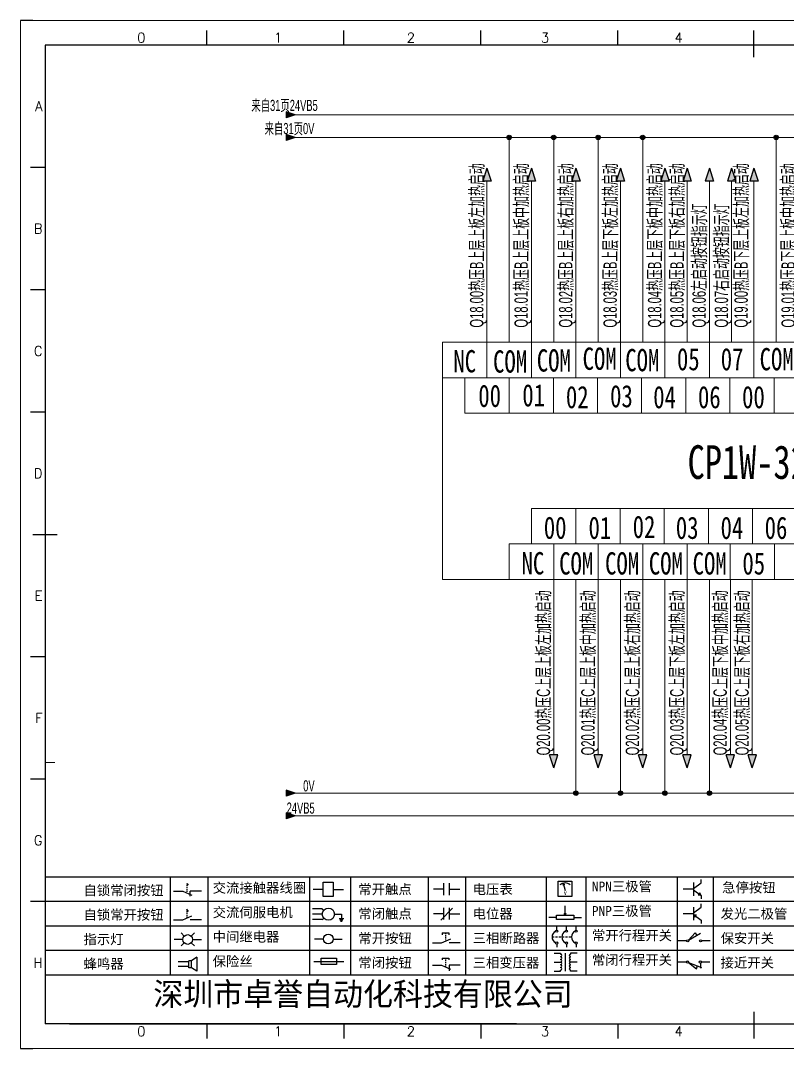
# Model space of a CAD drawing. Extents: x 38255 to 47052, y -6758 to -3353.
# Drawn here: x 39519.1 to 39691.5, y -5110.6 to -4879.6 of the extents above; entities that cross this region are included whole.
import ezdxf
from ezdxf.enums import TextEntityAlignment as Align

# ---------------------------------------------------------------- set-up
doc = ezdxf.new("R2010")
doc.units = 0
doc.header["$MEASUREMENT"] = 0
doc.layers.add('AE_BOR', color=1, linetype='Continuous')
doc.layers.add('Dimension', color=3, linetype='Continuous', lineweight=13)
doc.layers.add('frame', color=7, linetype='Continuous', lineweight=15)
doc.styles.add('WD', font='romans.shx', dxfattribs={"bigfont": 'gbcbig.shx'})
doc.styles.add('宋体', font='', dxfattribs={"width": 0.75})
doc.styles.add('样式 8', font='arial.ttf')
doc.styles.add('汉字', font='')
doc.styles.get('宋体').set_extended_font_data('SimSun')
doc.styles.get('汉字').set_extended_font_data('新宋体')

# ---------------------------------------------------------------- blocks, each defined once
blk = doc.blocks.new('*U34')
at = {"linetype": 'ByBlock'}
for p, q in [((-1909.23, -780.45), (-1909.23, -780.67)), ((-1909.23, -780.45), (-1908.92, -780.84)), ((-1909.23, -780.84), (-1909.23, -781.05)), ((-1911.92, -782.07), (-1910.06, -782.07)), ((-1910.06, -782.07), (-1908.18, -782.88)), ((-1909.23, -781.23), (-1909.23, -781.44)), ((-1909.23, -781.61), (-1909.23, -781.83)), ((-1909.23, -782), (-1909.23, -782.21)), ((-1909.23, -782.38), (-1909.23, -782.43)), ((-1908.52, -783.07), (-1908.52, -782.07)), ((-1906.25, -782.07), (-1908.52, -782.07))]:
    blk.add_line(p, q, dxfattribs=at)
blk = doc.blocks.new('*U36')
at = {"linetype": 'ByBlock'}
for p, q in [((-1908.88, -791.17), (-1909.23, -790.71)), ((-1909.23, -790.71), (-1909.23, -790.92)), ((-1909.23, -791.09), (-1909.23, -791.31)), ((-1909.23, -791.48), (-1909.23, -791.69)), ((-1911.92, -792.89), (-1910.06, -792.89)), ((-1910.06, -792.89), (-1908.18, -792.08)), ((-1909.23, -791.86), (-1909.23, -792.08)), ((-1909.23, -792.25), (-1909.23, -792.47)), ((-1906.25, -792.89), (-1908.52, -792.89))]:
    blk.add_line(p, q, dxfattribs=at)
blk = doc.blocks.new('蜂鸣器')
at = {"linetype": 'ByBlock'}
for p, q in [((-1907.17, -795.53), (-1908.25, -796.26)), ((-1907.17, -795.53), (-1907.17, -798.41)), ((-1908.8, -796.48), (-1911.01, -796.48)), ((-1908.8, -797.46), (-1911.01, -797.46)), ((-1908.25, -796.26), (-1908.8, -796.26)), ((-1908.8, -797.68), (-1908.8, -796.26)), ((-1908.25, -797.68), (-1908.8, -797.68)), ((-1908.25, -797.68), (-1908.25, -796.26)), ((-1907.17, -798.41), (-1908.25, -797.68))]:
    blk.add_line(p, q, dxfattribs=at)
blk = doc.blocks.new('指示灯')
at = {"linetype": 'ByBlock'}
for p, q in [((-1854.25, -776.92), (-1856.06, -776.92)), ((-1854.62, -775.59), (-1853.97, -776.23)), ((-1851.9, -775.59), (-1852.54, -776.23)), ((-1852.26, -776.92), (-1850.45, -776.92)), ((-1854.62, -778.25), (-1853.97, -777.61)), ((-1851.9, -778.25), (-1852.54, -777.61))]:
    blk.add_line(p, q, dxfattribs=at)
blk.add_circle((-1853.26, -776.92), 0.992, dxfattribs=at)
blk = doc.blocks.new('交流接触器线圈')
at = {"linetype": 'ByBlock'}
for p, q in [((-1880.82, -781.77), (-1882.87, -781.77)), ((-1878.72, -781.77), (-1876.67, -781.77))]:
    blk.add_line(p, q, dxfattribs=at)
blk.add_lwpolyline([(-1880.82, -780.28), (-1878.72, -780.28), (-1878.72, -783.26), (-1880.82, -783.26)], close=True, dxfattribs=at)
blk = doc.blocks.new('交流伺服电机')
at = {"linetype": 'ByBlock'}
for p, q in [((-1880.97, -785.75), (-1882.94, -785.75)), ((-1880.97, -786.85), (-1882.94, -786.85)), ((-1880.97, -785.75), (-1880.65, -786.03)), ((-1878.49, -786.85), (-1877.07, -786.85)), ((-1877.07, -786.85), (-1877.07, -787.72)), ((-1880.97, -787.94), (-1882.94, -787.94)), ((-1880.97, -787.94), (-1880.65, -787.67)), ((-1877.54, -787.72), (-1876.59, -787.72)), ((-1877.38, -788.01), (-1876.75, -788.01)), ((-1877.23, -788.29), (-1876.9, -788.29))]:
    blk.add_line(p, q, dxfattribs=at)
blk.add_circle((-1879.73, -786.85), 1.24, dxfattribs=at)
blk = doc.blocks.new('中间继电器')
at = {"linetype": 'ByBlock'}
for p, q in [((-1880.72, -791.92), (-1882.54, -791.92)), ((-1878.74, -791.92), (-1876.92, -791.92))]:
    blk.add_line(p, q, dxfattribs=at)
blk.add_circle((-1879.73, -791.92), 0.992, dxfattribs=at)
blk = doc.blocks.new('保险丝')
at = {"linetype": 'ByBlock'}
blk.add_line((-1882.72, -796.49), (-1876.55, -796.49), dxfattribs=at)
blk.add_lwpolyline([(-1881.2, -795.86), (-1878.06, -795.86), (-1878.06, -797.12), (-1881.2, -797.12)], close=True, dxfattribs=at)
blk = doc.blocks.new('常开按钮')
at = {"linetype": 'ByBlock'}
for p, q in [((-1910.06, -787.73), (-1908.18, -786.93)), ((-1909.9, -785.68), (-1908.56, -785.68)), ((-1909.9, -785.68), (-1909.9, -786.07)), ((-1909.23, -785.68), (-1909.23, -785.89)), ((-1909.23, -786.06), (-1909.23, -786.28)), ((-1909.23, -786.45), (-1909.23, -786.67)), ((-1909.23, -786.84), (-1909.23, -787.05)), ((-1909.23, -787.22), (-1909.23, -787.38)), ((-1908.56, -785.68), (-1908.56, -786.07)), ((-1911.92, -787.73), (-1910.06, -787.73)), ((-1906.25, -787.73), (-1908.52, -787.73))]:
    blk.add_line(p, q, dxfattribs=at)
blk = doc.blocks.new('常开触点')
at = {"linetype": 'ByBlock'}
for p, q in [((-1853.82, -782.99), (-1853.82, -780.56)), ((-1852.6, -782.99), (-1852.6, -780.56)), ((-1853.82, -781.77), (-1855.88, -781.77)), ((-1852.6, -781.77), (-1850.55, -781.77))]:
    blk.add_line(p, q, dxfattribs=at)
blk = doc.blocks.new('常闭触点')
at = {"linetype": 'ByBlock'}
for p, q in [((-1853.82, -786.77), (-1855.88, -786.77)), ((-1852.01, -785.66), (-1854.43, -788.1)), ((-1853.82, -787.99), (-1853.82, -785.56)), ((-1852.6, -787.99), (-1852.6, -785.56)), ((-1852.6, -786.77), (-1850.55, -786.77))]:
    blk.add_line(p, q, dxfattribs=at)
blk = doc.blocks.new('常闭按钮')
at = {"linetype": 'ByBlock'}
for p, q in [((-1854.11, -790.83), (-1852.77, -790.83)), ((-1854.11, -790.83), (-1854.11, -791.22)), ((-1853.44, -790.83), (-1853.44, -791.04)), ((-1853.44, -791.21), (-1853.44, -791.43)), ((-1853.44, -791.6), (-1853.44, -791.82)), ((-1852.77, -790.83), (-1852.77, -791.22)), ((-1856.13, -792.28), (-1854.28, -792.28)), ((-1854.28, -792.28), (-1852.4, -793.09)), ((-1853.44, -791.99), (-1853.44, -792.2)), ((-1853.44, -792.37), (-1853.44, -792.53)), ((-1850.47, -792.28), (-1852.73, -792.28)), ((-1852.73, -792.28), (-1852.73, -793.43))]:
    blk.add_line(p, q, dxfattribs=at)
blk = doc.blocks.new('电压表')
at = {"linetype": 'ByBlock'}
for p, q in [((-1814.84, -780.75), (-1814.91, -781.13)), ((-1814.6, -781.05), (-1814.91, -781.13)), ((-1814.84, -780.75), (-1814.46, -782.26)), ((-1814.84, -780.75), (-1814.6, -781.05))]:
    blk.add_line(p, q, dxfattribs=at)
blk.add_lwpolyline([(-1815.84, -780.34), (-1813.07, -780.34), (-1813.07, -783.49), (-1815.84, -783.49)], close=True, dxfattribs=at)
blk.add_arc((-1814.46, -782.26), 1.56, 46.8313, 133.1687, dxfattribs=at)
at = {"linetype": 'ByBlock', "insert": (-1814.7, -782.39), "char_height": 0.75, "width": 0.6768, "attachment_point": 1}
blk.add_mtext('V', dxfattribs=at)
blk = doc.blocks.new('电位器')
at = {"linetype": 'ByBlock'}
for p, q in [((-1814.45, -787.3), (-1814.45, -785.39)), ((-1814.45, -787.3), (-1814.62, -786.96)), ((-1814.62, -786.96), (-1814.27, -786.96)), ((-1814.45, -787.3), (-1814.27, -786.96)), ((-1816.21, -787.75), (-1817.79, -787.75)), ((-1812.68, -787.75), (-1811.1, -787.75))]:
    blk.add_line(p, q, dxfattribs=at)
blk.add_lwpolyline([(-1816.21, -787.3), (-1812.68, -787.3), (-1812.68, -788.2), (-1816.21, -788.2)], close=True, dxfattribs=at)
blk = doc.blocks.new('三相断路器')
at = {"linetype": 'ByBlock'}
for p, q in [((-1816.17, -790.33), (-1816.17, -789.7)), ((-1814.17, -790.33), (-1814.17, -789.7)), ((-1812.18, -790.33), (-1812.18, -789.7)), ((-1817.14, -791.74), (-1816.72, -791.74)), ((-1816.45, -791.74), (-1816.03, -791.74)), ((-1816.17, -793.19), (-1816.17, -793.83)), ((-1815.76, -791.74), (-1815.34, -791.74)), ((-1815.07, -791.74), (-1814.65, -791.74)), ((-1814.38, -791.74), (-1813.96, -791.74)), ((-1814.17, -793.19), (-1814.17, -793.83)), ((-1813.69, -791.74), (-1813.27, -791.74)), ((-1812.18, -793.19), (-1812.18, -793.83))]:
    blk.add_line(p, q, dxfattribs=at)
for centre in [(-1816.17, -790.55), (-1814.17, -790.55), (-1812.18, -790.55), (-1816.17, -792.98), (-1814.17, -792.98), (-1812.18, -792.98)]:
    blk.add_circle(centre, 0.219, dxfattribs=at)
for centre in [(-1815.81, -791.74), (-1813.82, -791.74), (-1811.83, -791.74)]:
    blk.add_arc(centre, 1.32, 115.5791, 244.4209, dxfattribs=at)
blk = doc.blocks.new('三相变压器')
at = {"linetype": 'ByBlock'}
for p, q in [((-1816.69, -795.03), (-1815.37, -795.03)), ((-1815.37, -795.03), (-1815.37, -795.24)), ((-1814.34, -798.7), (-1814.34, -795.04)), ((-1812, -795.03), (-1813.32, -795.03)), ((-1813.32, -795.03), (-1813.32, -795.24)), ((-1816.69, -796.87), (-1815.37, -796.87)), ((-1812, -796.87), (-1813.32, -796.87)), ((-1816.69, -798.71), (-1815.37, -798.71)), ((-1815.37, -798.71), (-1815.37, -798.5)), ((-1813.32, -798.71), (-1813.32, -798.5)), ((-1812, -798.71), (-1813.32, -798.71))]:
    blk.add_line(p, q, dxfattribs=at)
for centre, start, end in [((-1815.37, -795.51), 270, 90), ((-1815.37, -796.06), 270, 90), ((-1813.32, -795.51), 90, 270), ((-1813.32, -796.06), 90, 270), ((-1815.37, -796.6), 270, 90), ((-1815.37, -797.14), 270, 90), ((-1815.37, -797.68), 270, 90), ((-1815.37, -798.23), 270, 90), ((-1813.32, -796.6), 90, 270), ((-1813.32, -797.14), 90, 270), ((-1813.32, -797.68), 90, 270), ((-1813.32, -798.23), 90, 270)]:
    blk.add_arc(centre, 0.271, start, end, dxfattribs=at)
blk = doc.blocks.new('NPN三极管')
at = {"linetype": 'ByBlock'}
for p, q in [((-1785.73, -780.61), (-1785.73, -783.32)), ((-1785.73, -781.82), (-1784.15, -780.66)), ((-1784.15, -780.66), (-1784.15, -779.98)), ((-1785.73, -781.97), (-1787.81, -781.97)), ((-1785.73, -782.11), (-1784.15, -783.27)), ((-1784.41, -782.73), (-1784.74, -783.18)), ((-1784.15, -783.27), (-1784.74, -783.18)), ((-1784.15, -783.27), (-1784.41, -782.73)), ((-1784.15, -783.27), (-1784.15, -783.96))]:
    blk.add_line(p, q, dxfattribs=at)
blk = doc.blocks.new('PNP三极管')
at = {"linetype": 'ByBlock'}
for p, q in [((-1784.9, -785.38), (-1784.9, -788.09)), ((-1783.32, -785.43), (-1783.32, -784.75)), ((-1784.9, -786.74), (-1786.98, -786.74)), ((-1784.9, -786.59), (-1783.32, -785.43)), ((-1784.9, -786.88), (-1783.32, -788.04)), ((-1784.9, -786.88), (-1784.31, -786.97)), ((-1784.9, -786.88), (-1784.64, -787.42)), ((-1784.31, -786.97), (-1784.64, -787.42)), ((-1783.32, -788.04), (-1783.32, -788.73))]:
    blk.add_line(p, q, dxfattribs=at)
blk = doc.blocks.new('常开行程开关')
at = {"linetype": 'ByBlock'}
for p, q in [((-1785.89, -792.17), (-1784.52, -790.62)), ((-1785.89, -792.17), (-1783.43, -790.72)), ((-1784.52, -790.62), (-1784.19, -791.17)), ((-1786.29, -792.3), (-1788.01, -792.3)), ((-1781.48, -792.3), (-1783.21, -792.3))]:
    blk.add_line(p, q, dxfattribs=at)
for centre in [(-1786.07, -792.3), (-1783.42, -792.3)]:
    blk.add_circle(centre, 0.219, dxfattribs=at)
blk = doc.blocks.new('常闭行程开关')
at = {"linetype": 'ByBlock'}
for p, q in [((-1786.34, -796.62), (-1788.07, -796.62)), ((-1785.93, -796.72), (-1783.25, -797.7)), ((-1785.93, -796.72), (-1784.3, -798)), ((-1784.3, -798), (-1784.08, -797.4)), ((-1783.48, -796.84), (-1783.48, -797.85)), ((-1781.54, -796.62), (-1783.26, -796.62))]:
    blk.add_line(p, q, dxfattribs=at)
for centre in [(-1786.12, -796.62), (-1783.48, -796.62)]:
    blk.add_circle(centre, 0.219, dxfattribs=at)
blk = doc.blocks.new('电控横A4')
for p, q in [((292, -5), (5, -5)), ((5, -5), (5, -205)), ((10.03, -205), (289.53, -205)), ((130.8, -205), (190.75, -205))]:
    blk.add_line(p, q)
at = {"lineweight": 9, "ltscale": 0.1}
for p, q in [((5, -151.57), (7, -151.57)), ((101.34, -205), (130.8, -205)), ((129.44, -205), (129.44, -205)), ((129.44, -205), (129.44, -205)), ((129.44, -205), (129.44, -205)), ((129.44, -205), (129.44, -205))]:
    blk.add_line(p, q, dxfattribs=at)
at = {"linetype": 'ByBlock'}
for p, q in [((292, -175), (5, -175)), ((292, -180), (5, -180)), ((292, -185), (5, -185)), ((292, -190), (5, -190)), ((292, -195), (5, -195))]:
    blk.add_line(p, q, dxfattribs=at)
at = {"color": 0, "lineweight": -2}
for p, q in [((30.58, -175), (30.58, -195)), ((38.26, -175), (38.26, -195)), ((59.05, -175), (59.05, -195)), ((67.4, -175), (67.4, -195)), ((83.26, -175), (83.26, -195)), ((90.91, -175), (90.91, -195)), ((107.4, -175), (107.4, -195)), ((115.5, -175), (115.5, -195)), ((134.12, -175), (134.12, -195)), ((141.48, -175), (141.48, -195))]:
    blk.add_line(p, q, dxfattribs=at)
at = {"color": 0, "ltscale": 2}
blk.add_line((101.34, -205), (5, -205), dxfattribs=at)
at = {"layer": 'AE_BOR', "lineweight": 30}
for p, q in [((2.53, 0), (0, 0)), ((0, -210), (2.53, -210))]:
    blk.add_line(p, q, dxfattribs=at)
at = {"layer": 'AE_BOR', "color": 1, "lineweight": 15}
for p, q in [((0, 0), (297, 0)), ((0, -210), (0, 0)), ((297, -210), (0, -210))]:
    blk.add_line(p, q, dxfattribs=at)
at = {"layer": 'AE_BOR'}
for p, q in [((38.03, -5), (38.03, -2)), ((66.03, -5), (66.03, -2)), ((94.03, -5), (94.03, -2)), ((122.03, -5), (122.03, -2)), ((149.78, -5), (149.78, -2)), ((5, -30), (2, -30)), ((5, -55), (2, -55)), ((5, -80), (2, -80)), ((5, -130), (2, -130)), ((5, -155), (2, -155)), ((5, -180), (2, -180)), ((38.03, -205), (38.03, -208)), ((66.03, -205), (66.03, -208)), ((94.03, -205), (94.03, -208)), ((122.03, -205), (122.03, -208)), ((149.78, -205), (149.78, -208))]:
    blk.add_line(p, q, dxfattribs=at)
at = {"layer": 'AE_BOR', "color": 2, "lineweight": 30}
for p, q in [((149.78, -7.5), (149.78, -2.5)), ((2.5, -105), (7.5, -105)), ((149.78, -202.5), (149.78, -207.5)), ((149.78, -205), (149.78, -207.5))]:
    blk.add_line(p, q, dxfattribs=at)
at = {"linetype": 'ByBlock'}
for name, p in [('*U34', (1943.19, 604.18)), ('交流接触器线圈', (1942.62, 604.27)), ('常开触点', (1940.27, 604.3)), ('电压表', (1925.71, 604.52)), ('NPN三极管', (1923.2, 604.5)), ('PNP三极管', (1922.37, 604.27)), ('*U36', (1943.19, 609.18)), ('交流伺服电机', (1942.62, 604.27)), ('常闭触点', (1940.27, 604.3)), ('电位器', (1925.71, 604.52)), ('指示灯', (1887.41, 589.18)), ('中间继电器', (1942.62, 604.27)), ('常开按钮', (1996.06, 599.3)), ('三相断路器', (1925.71, 604.52)), ('常开行程开关', (1922.37, 604.27)), ('三相变压器', (1925.71, 604.52)), ('蜂鸣器', (1943.19, 604.18)), ('保险丝', (1942.62, 604.27)), ('常闭按钮', (1940.27, 599.3)), ('常闭行程开关', (1922.37, 604.27))]:
    blk.add_blockref(name, p, dxfattribs=at)
at = {"char_height": 2, "attachment_point": 1, "style": '汉字'}
for s, insert in [('{\\fKaiTi_GB2312|b0|i0|c134|p49;自锁常闭按钮}', (12.86, -176.69)), ('{\\fKaiTi_GB2312|b0|i0|c134|p49;交流接触器线圈}', (39.25, -176.19)), ('{\\fKaiTi_GB2312|b0|i0|c134|p49;常开触点}', (69.01, -176.48)), ('{\\fKaiTi_GB2312|b0|i0|c134|p49;电压表}', (92.37, -176.47)), ('{\\fKaiTi_GB2312|b0|i0|c134|p49;NPN三极管}', (116.73, -175.91)), ('{\\fKaiTi_GB2312|b0|i0|c134|p49;急停按钮}', (143.35, -176.12)), ('{\\fKaiTi_GB2312|b0|i0|c134|p49;自锁常开按钮}', (12.86, -181.69)), ('{\\fKaiTi_GB2312|b0|i0|c134|p49;交流伺服电机}', (39.25, -181.19)), ('{\\fKaiTi_GB2312|b0|i0|c134|p49;常闭触点}', (69.01, -181.48)), ('{\\fKaiTi_GB2312|b0|i0|c134|p49;电位器}', (92.37, -181.47)), ('{\\fKaiTi_GB2312|b0|i0|c134|p49;PNP三极管}', (116.73, -180.91)), ('{\\fKaiTi_GB2312|b0|i0|c134|p49;发光二极管}', (143.02, -181.48)), ('{\\fKaiTi_GB2312|b0|i0|c134|p49;指示灯}', (12.86, -186.69)), ('{\\fKaiTi_GB2312|b0|i0|c134|p49;中间继电器}', (39.25, -186.19)), ('{\\fKaiTi_GB2312|b0|i0|c134|p49;常开按钮}', (69.01, -186.48)), ('{\\fKaiTi_GB2312|b0|i0|c134|p49;三相断路器}', (92.37, -186.47)), ('{\\fKaiTi_GB2312|b0|i0|c134|p49;常开行程开关}', (116.73, -185.91)), ('{\\fKaiTi_GB2312|b0|i0|c134|p49;保安开关}', (143.02, -186.48)), ('{\\fKaiTi_GB2312|b0|i0|c134|p49;保险丝}', (39.25, -191.19)), ('{\\fKaiTi_GB2312|b0|i0|c134|p49;常闭行程开关}', (116.73, -190.91)), ('{\\fKaiTi_GB2312|b0|i0|c134|p49;蜂鸣器}', (12.86, -191.69)), ('{\\fKaiTi_GB2312|b0|i0|c134|p49;常闭按钮}', (69.01, -191.48)), ('{\\fKaiTi_GB2312|b0|i0|c134|p49;三相变压器}', (92.37, -191.47)), ('{\\fKaiTi_GB2312|b0|i0|c134|p49;接近开关}', (143.02, -191.48))]:
    blk.add_mtext(s, dxfattribs=dict(at, insert=insert))
at = {"color": 0, "lineweight": -2, "insert": (27.14, -196.53), "char_height": 4.7064, "width": 96.1138, "attachment_point": 1}
blk.add_mtext('深圳市卓誉自动化科技有限公司', dxfattribs=at)
at = {"layer": 'AE_BOR', "style": 'WD'}
for s, p in [('0', (24.67, -4.5)), ('1', (52.6, -4.5)), ('2', (79.75, -4.5)), ('3', (107.15, -4.5)), ('4', (134.45, -4.5)), ('0', (24.67, -207.5)), ('1', (52.6, -207.5)), ('2', (79.75, -207.5)), ('3', (107.15, -207.5)), ('4', (134.45, -207.5))]:
    blk.add_text(s, height=2, dxfattribs=at).set_placement(p, align=Align.CENTER)
for s, p in [('A', (4.5, -17.5)), ('B', (4.5, -42.5)), ('C', (4.5, -67.5)), ('D', (4.5, -92.5)), ('E', (4.5, -117.5)), ('F', (4.5, -142.5)), ('G', (4.5, -167.5)), ('H', (4.5, -192.5))]:
    blk.add_text(s, height=2, dxfattribs=at).set_placement(p, align=Align.MIDDLE_RIGHT)

msp = doc.modelspace()

# ---------------------------------------------------------------- hatches: boundary and pattern name
for points in [[(39580.896, -4900.782), (39578.827, -4900.119), (39578.827, -4901.445)], [(39580.896, -4905.874), (39578.827, -4905.211), (39578.827, -4906.537)], [(39623.022, -4915.687), (39623.957, -4912.768), (39624.892, -4915.687)], [(39633.022, -4915.687), (39633.957, -4912.768), (39634.892, -4915.687)], [(39643.022, -4915.687), (39643.957, -4912.768), (39644.892, -4915.687)], [(39653.022, -4915.687), (39653.957, -4912.768), (39654.892, -4915.687)], [(39663.022, -4915.687), (39663.957, -4912.768), (39664.892, -4915.687)], [(39668.022, -4915.687), (39668.957, -4912.768), (39669.892, -4915.687)], [(39673.022, -4915.687), (39673.957, -4912.768), (39674.892, -4915.687)], [(39678.022, -4915.687), (39678.957, -4912.768), (39679.892, -4915.687)], [(39683.022, -4915.687), (39683.957, -4912.768), (39684.892, -4915.687)], [(39638.022, -5044.605), (39638.957, -5047.523), (39639.892, -5044.605)], [(39648.022, -5044.605), (39648.957, -5047.523), (39649.892, -5044.605)], [(39658.022, -5044.605), (39658.957, -5047.523), (39659.892, -5044.605)], [(39668.008, -5044.605), (39668.943, -5047.523), (39669.878, -5044.605)], [(39677.739, -5044.605), (39678.674, -5047.523), (39679.609, -5044.605)], [(39682.663, -5044.605), (39683.598, -5047.523), (39684.533, -5044.605)], [(39580.896, -5053.225), (39578.827, -5052.562), (39578.827, -5053.889)], [(39580.896, -5058.318), (39578.827, -5057.655), (39578.827, -5058.981)]]:
    msp.add_hatch(color=256).paths.add_polyline_path(points)
at = {"lineweight": -2}
h = msp.add_hatch(color=0, dxfattribs=at)
edge = h.paths.add_edge_path()
edge.add_arc((39628.957, -4905.842), 0.5, 0, 360)
h = msp.add_hatch(color=0, dxfattribs=at)
edge = h.paths.add_edge_path()
edge.add_arc((39638.957, -4905.842), 0.5, 0, 360)
h = msp.add_hatch(color=0, dxfattribs=at)
edge = h.paths.add_edge_path()
edge.add_arc((39648.957, -4905.842), 0.5, 0, 360)
h = msp.add_hatch(color=0, dxfattribs=at)
edge = h.paths.add_edge_path()
edge.add_arc((39658.957, -4905.842), 0.5, 0, 360)
h = msp.add_hatch(color=0, dxfattribs=at)
edge = h.paths.add_edge_path()
edge.add_arc((39688.957, -4905.842), 0.5, 0, 360)
h = msp.add_hatch(color=0, dxfattribs=at)
edge = h.paths.add_edge_path()
edge.add_arc((39643.957, -5053.225), 0.5, 0, 360)
h = msp.add_hatch(color=0, dxfattribs=at)
edge = h.paths.add_edge_path()
edge.add_arc((39653.957, -5053.225), 0.5, 0, 360)
h = msp.add_hatch(color=0, dxfattribs=at)
edge = h.paths.add_edge_path()
edge.add_arc((39663.957, -5053.225), 0.5, 0, 360)
h = msp.add_hatch(color=0, dxfattribs=at)
edge = h.paths.add_edge_path()
edge.add_arc((39673.957, -5053.225), 0.5, 0, 360)

# ---------------------------------------------------------------- linework, layer by layer
for p, q in [((39580.896, -4900.782), (39578.827, -4900.119)), ((39580.896, -4900.782), (39578.827, -4901.445)), ((39580.896, -4905.874), (39578.827, -4905.211)), ((39580.896, -4905.874), (39578.827, -4906.537)), ((39623.957, -4912.768), (39623.022, -4915.687)), ((39623.957, -4912.768), (39624.892, -4915.687)), ((39633.957, -4912.768), (39633.022, -4915.687)), ((39633.957, -4912.768), (39634.892, -4915.687)), ((39643.957, -4912.768), (39643.022, -4915.687)), ((39643.957, -4912.768), (39644.892, -4915.687)), ((39653.957, -4912.768), (39653.022, -4915.687)), ((39653.957, -4912.768), (39654.892, -4915.687)), ((39663.957, -4912.768), (39663.022, -4915.687)), ((39663.957, -4912.768), (39664.892, -4915.687)), ((39668.957, -4912.768), (39668.022, -4915.687)), ((39668.957, -4912.768), (39669.892, -4915.687)), ((39673.957, -4912.768), (39673.022, -4915.687)), ((39673.957, -4912.768), (39674.892, -4915.687)), ((39678.957, -4912.768), (39678.022, -4915.687)), ((39678.957, -4912.768), (39679.892, -4915.687)), ((39683.957, -4912.768), (39683.022, -4915.687)), ((39683.957, -4912.768), (39684.892, -4915.687)), ((39624.892, -4915.687), (39623.022, -4915.687)), ((39634.892, -4915.687), (39633.022, -4915.687)), ((39644.892, -4915.687), (39643.022, -4915.687)), ((39654.892, -4915.687), (39653.022, -4915.687)), ((39664.892, -4915.687), (39663.022, -4915.687)), ((39669.892, -4915.687), (39668.022, -4915.687)), ((39674.892, -4915.687), (39673.022, -4915.687)), ((39679.892, -4915.687), (39678.022, -4915.687)), ((39684.892, -4915.687), (39683.022, -4915.687)), ((39638.957, -5047.523), (39638.022, -5044.605)), ((39639.892, -5044.605), (39638.022, -5044.605)), ((39638.957, -5047.523), (39639.892, -5044.605)), ((39648.957, -5047.523), (39648.022, -5044.605)), ((39649.892, -5044.605), (39648.022, -5044.605)), ((39648.957, -5047.523), (39649.892, -5044.605)), ((39658.957, -5047.523), (39658.022, -5044.605)), ((39659.892, -5044.605), (39658.022, -5044.605)), ((39658.957, -5047.523), (39659.892, -5044.605)), ((39669.878, -5044.605), (39668.008, -5044.605)), ((39668.943, -5047.523), (39668.008, -5044.605)), ((39668.943, -5047.523), (39669.878, -5044.605)), ((39678.674, -5047.523), (39677.739, -5044.605)), ((39679.609, -5044.605), (39677.739, -5044.605)), ((39678.674, -5047.523), (39679.609, -5044.605)), ((39683.598, -5047.523), (39682.663, -5044.605)), ((39684.533, -5044.605), (39682.663, -5044.605)), ((39683.598, -5047.523), (39684.533, -5044.605)), ((39580.896, -5053.225), (39578.827, -5052.562)), ((39580.896, -5053.225), (39578.827, -5053.889)), ((39580.896, -5058.318), (39578.827, -5057.655)), ((39580.896, -5058.318), (39578.827, -5058.981))]:
    msp.add_line(p, q)
at = {"lineweight": 0}
for p, q in [((39578.827, -4900.119), (39578.827, -4901.445)), ((39580.896, -4900.782), (39784.069, -4900.782)), ((39578.827, -4905.211), (39578.827, -4906.537)), ((39580.896, -4905.874), (39784.069, -4905.874)), ((39578.827, -5052.562), (39578.827, -5053.889)), ((39580.896, -5053.225), (39784.069, -5053.225)), ((39578.827, -5057.655), (39578.827, -5058.981)), ((39580.896, -5058.318), (39784.069, -5058.318))]:
    msp.add_line(p, q, dxfattribs=at)
at = {"color": 0, "lineweight": -2}
for centre in [(39628.957, -4905.842), (39638.957, -4905.842), (39648.957, -4905.842), (39658.957, -4905.842), (39688.957, -4905.842), (39643.957, -5053.225), (39653.957, -5053.225), (39663.957, -5053.225), (39673.957, -5053.225)]:
    msp.add_circle(centre, 0.5, dxfattribs=at)
at = {"layer": 'frame', "lineweight": 0}
for p, q in [((39628.957, -4951.845), (39628.957, -4905.919)), ((39638.957, -4951.845), (39638.957, -4905.874)), ((39648.957, -4951.845), (39648.957, -4905.919)), ((39658.957, -4951.845), (39658.957, -4905.874)), ((39688.957, -4951.845), (39688.957, -4905.874)), ((39623.957, -4951.845), (39623.957, -4915.687)), ((39633.957, -4951.845), (39633.957, -4915.687)), ((39643.957, -4951.845), (39643.957, -4915.687)), ((39653.957, -4951.845), (39653.957, -4915.687)), ((39663.957, -4951.845), (39663.957, -4915.687)), ((39668.957, -4951.845), (39668.957, -4915.687)), ((39673.957, -4951.845), (39673.957, -4915.687)), ((39678.957, -4951.845), (39678.957, -4915.687)), ((39683.957, -4951.845), (39683.957, -4915.687)), ((39623.957, -4951.845), (39623.957, -4959.845)), ((39633.957, -4951.845), (39633.957, -4959.845)), ((39643.957, -4951.845), (39643.957, -4959.845)), ((39653.957, -4951.845), (39653.957, -4959.845)), ((39663.957, -4951.845), (39663.957, -4959.845)), ((39673.957, -4951.845), (39673.957, -4959.845)), ((39683.957, -4951.845), (39683.957, -4959.845)), ((39613.957, -4959.845), (39763.957, -4959.845)), ((39618.957, -4959.845), (39618.957, -4967.845)), ((39628.957, -4967.845), (39628.957, -4959.845)), ((39638.881, -4967.845), (39638.881, -4959.845)), ((39648.805, -4967.845), (39648.805, -4959.845)), ((39658.729, -4967.845), (39658.729, -4959.845)), ((39668.653, -4967.845), (39668.653, -4959.845)), ((39678.578, -4967.845), (39678.578, -4959.845)), ((39688.502, -4967.845), (39688.502, -4959.845)), ((39758.957, -4967.845), (39618.957, -4967.845)), ((39633.957, -4997.217), (39633.957, -4989.217)), ((39754.033, -4989.217), (39633.957, -4989.217)), ((39643.957, -4997.217), (39643.957, -4989.217)), ((39653.881, -4997.217), (39653.881, -4989.217)), ((39663.805, -4997.217), (39663.805, -4989.217)), ((39673.729, -4997.217), (39673.729, -4989.217)), ((39683.653, -4997.217), (39683.653, -4989.217)), ((39628.957, -5005.217), (39628.957, -4997.217)), ((39754.033, -4997.217), (39628.957, -4997.217)), ((39638.957, -5005.217), (39638.957, -4997.217)), ((39648.957, -5005.217), (39648.957, -4997.217)), ((39658.957, -5005.217), (39658.957, -4997.217)), ((39668.957, -5005.217), (39668.957, -4997.217)), ((39678.653, -5005.217), (39678.653, -4997.217)), ((39688.578, -5005.217), (39688.578, -4997.217)), ((39638.957, -5005.217), (39638.957, -5044.605)), ((39643.968, -5053.243), (39643.968, -5005.217)), ((39648.957, -5005.217), (39648.957, -5044.605)), ((39653.957, -5005.217), (39653.957, -5052.725)), ((39658.957, -5005.217), (39658.957, -5044.605)), ((39663.957, -5005.217), (39663.957, -5053.241)), ((39668.943, -5005.217), (39668.943, -5044.605)), ((39673.957, -5005.217), (39673.957, -5053.213)), ((39678.674, -5005.217), (39678.674, -5044.605)), ((39683.598, -5005.217), (39683.598, -5044.605))]:
    msp.add_line(p, q, dxfattribs=at)
for points in [[(39763.957, -4988.522), (39763.957, -4951.845), (39613.957, -4951.845), (39613.957, -4988.048)], [(39613.957, -4983.976), (39613.957, -5005.217), (39763.957, -5005.217), (39763.957, -4984.817)]]:
    msp.add_lwpolyline(points, dxfattribs=at)

# ---------------------------------------------------------------- block references
at = {"xscale": 1.1, "yscale": 1.1, "zscale": 1.1}
msp.add_blockref('电控横A4', (39519.144, -4879.585), dxfattribs=at)

# ---------------------------------------------------------------- texts
at = {"style": '宋体', "width": 0.75}
for s, height, p in [('NC', 5, (39618.962, -4958.642)), ('COM', 5, (39629.162, -4958.705)), ('COM', 5, (39638.998, -4958.467)), ('COM', 5, (39649.287, -4958.075)), ('COM', 5, (39658.878, -4958.395)), ('05', 5, (39669.214, -4958.182)), ('07', 5, (39679.055, -4958.182)), ('COM', 5, (39689.072, -4958.182)), ('00', 5, (39624.571, -4966.417)), ('01', 5, (39634.463, -4966.295)), ('02', 5, (39644.26, -4966.696)), ('03', 5, (39654.189, -4966.494)), ('04', 5, (39663.886, -4966.707)), ('06', 5, (39673.94, -4966.707)), ('00', 5, (39683.85, -4966.707)), ('CP1W-32ET', 7.56, (39686.411, -4982.587)), ('00', 5, (39639.292, -4996.047)), ('01', 5, (39649.336, -4996.068)), ('02', 5, (39659.265, -4995.866)), ('03', 5, (39668.962, -4996.079)), ('04', 5, (39679.016, -4996.079)), ('06', 5, (39688.926, -4996.079)), ('NC', 5, (39634.292, -5004.047)), ('COM', 5, (39644.019, -5004.079)), ('COM', 5, (39654.335, -5004.079)), ('COM', 5, (39664.175, -5004.079)), ('COM', 5, (39674.015, -5004.079)), ('05', 5, (39683.926, -5004.079))]:
    msp.add_text(s, height=height, dxfattribs=at).set_placement(p, align=Align.CENTER)
at = {"layer": 'Dimension', "lineweight": 0, "style": '样式 8', "width": 0.6}
for s, p in [('来自31页24VB5', (39585.931, -4899.903)), ('来自31页0V', (39585.185, -4905.1)), ('0V', (39585.235, -5052.818)), ('24VB5', (39585.235, -5057.818))]:
    msp.add_text(s, height=2.5, dxfattribs=at).set_placement(p, align=Align.RIGHT)
for s, p in [('Q18.00热压B上层上板左加热启动', (39623.148, -4948.589)), ('Q18.01热压B上层上板中加热启动', (39633.148, -4948.589)), ('Q18.02热压B上层上板右加热启动', (39643.148, -4948.589)), ('Q18.03热压B上层下板左加热启动', (39653.148, -4948.589)), ('Q18.04热压B上层下板中加热启动', (39663.148, -4948.589)), ('Q18.05热压B上层下板右加热启动', (39668.148, -4948.589)), ('Q19.00热压B下层上板左加热启动', (39682.581, -4948.589)), ('Q19.01热压B下层上板中加热启动', (39693.148, -4948.589)), ('Q18.06左启动按钮指示灯', (39673.148, -4948.589)), ('Q18.07右启动按钮指示灯', (39678.148, -4948.589)), ('Q20.00热压C上层上板左加热启动', (39638.148, -5044.725)), ('Q20.01热压C上层上板中加热启动', (39648.148, -5044.725)), ('Q20.02热压C上层上板右加热启动', (39658.148, -5044.725)), ('Q20.03热压C上层下板左加热启动', (39668.134, -5044.725)), ('Q20.04热压C上层下板中加热启动', (39677.865, -5044.725)), ('Q20.05热压C上层下板右加热启动', (39682.789, -5044.725))]:
    msp.add_text(s, height=3, rotation=90, dxfattribs=at).set_placement(p)

doc.saveas('drawing.dxf')
